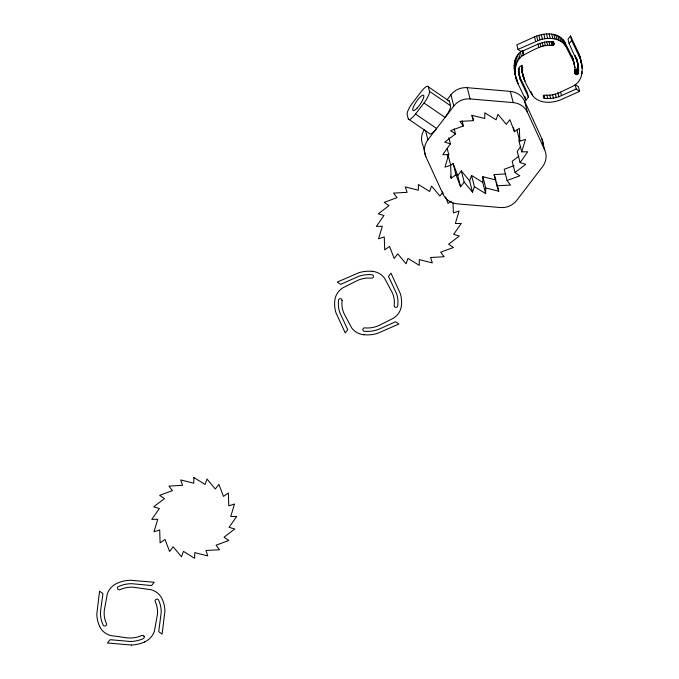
<?xml version="1.0" encoding="UTF-8"?>
<svg xmlns="http://www.w3.org/2000/svg" width="679" height="679" viewBox="0 0 679 679"><rect width="100%" height="100%" fill="white"/><g stroke="black" fill="none" stroke-linecap="round" stroke-linejoin="round"><path stroke-width="1.02" d="M528.406 96.987L520.564 80.521L518.569 72.882L519.418 76.031L527.26 92.497L528.406 96.987L525.902 100.246L518.06 83.78C513.969 73.587 510.65 58.733 521.48 51.239M517.203 81.718C513.57 72.814 514.478 60.015 523.95 54.812C532.786 50.619 541.791 44.127 552.137 45.442C553.249 45.561 554.259 44.542 554.106 43.431C549.837 39.62 541.587 42.904 536.622 44.746L521.319 51.655L517.967 49.363L516.821 44.873L534.203 37.022C543.904 32.702 558.096 31.701 564.614 41.792L572.881 58.267L574.977 67.739L574.875 73.442L576.327 74.639L578.228 73.688L578.61 70.641L578.338 65.591L576.938 59.523M577.854 63.113L569.146 43.694L568 39.204L570.496 35.945L578.338 52.41C582.803 63.003 585.697 78.925 573.602 85.877L557.289 93.727L550.253 95.213L544.804 95.23L543.506 96.647L543.989 98.124L544.999 98.565L553.444 98.234L558.91 96.758L576.225 89.025L579.586 91.317L562.11 99.21C552.545 103.471 538.311 104.498 531.784 94.398C526.836 85.546 521.26 76.099 521.421 65.583L523.288 76.854M99.686 626.522A34.188 32.32 -14.3 0 1 96.8 614.266L99.533 591.205L102.953 593.539L100.831 609.063A30.453 28.79 -14.3 0 0 103.132 625.053A1.782 1.681 -14.3 0 0 105.576 625.8L105.661 625.758A1.782 1.681 -14.3 0 0 106.459 623.551A26.795 25.335 -14.3 0 1 104.371 609.98L107.282 594.083A17.807 16.831 -14.3 0 1 117.111 583.261A34.188 32.32 -14.3 0 1 130.071 580.248L154.167 582.234L151.629 585.553L131.675 583.685A30.453 28.79 -14.3 0 0 118.502 586.52A1.782 1.681 -14.3 0 0 117.645 588.863L117.696 588.939A1.782 1.681 -14.3 0 0 119.988 589.644A26.795 25.335 -14.3 0 1 133.271 587.208L150.933 589.695A17.807 16.831 -14.3 0 1 162.043 598.768A34.188 32.32 -14.3 0 1 164.929 611.024L162.128 634.033L158.708 631.699L161.195 612.611A30.453 28.79 -14.3 0 0 158.58 600.117A1.782 1.681 -14.3 0 0 156.136 599.37L156.051 599.413A1.782 1.681 -14.3 0 0 155.253 601.619A26.795 25.335 -14.3 0 1 157.435 614.444L154.379 631.156A17.807 16.831 -14.3 0 1 144.542 641.978M482.786 182.413L471.557 175.437L474.417 186.666L485.646 193.642L482.786 182.413L482.854 176.701L495.891 179.977L494.1 174.579L505.583 173.943M485.646 193.642L485.714 187.939L482.854 176.701M522.567 70.073L522.448 66.618L520.156 66.152L519.206 67.45L519.002 72.441L520.564 80.521M574.485 69.92C579.874 70.735 576.844 61.568 576.709 58.623M447.198 148.489L448.76 154.617L444.966 167.119L450.686 165.269L448.089 155.058M519.732 137.727L518.858 140.612L521.727 151.85L527.719 151.757L520.089 162.637L525.767 164.318L515.038 172.517L519.842 175.793L507.069 180.495L504.208 169.266L514.037 165.651M521.727 151.85L525.512 139.348L519.791 141.19L516.931 129.961M474.417 186.666L472.499 192.123L469.639 180.886L471.557 175.437M448.836 137.693L450.398 143.821L442.767 154.702L448.76 154.617M520.742 146.384L517.22 151.409L520.089 162.637M415.506 114.055L423.985 103.004A10.686 2.674 -55.7 0 0 429.484 91.342L428.339 86.844A10.686 2.674 -55.7 0 0 421.124 91.767L412.645 102.826A10.686 2.674 -55.7 0 0 407.145 114.488L408.291 118.978L429.4 133.381A10.686 2.674 -55.7 0 0 436.614 128.458L415.506 114.055A10.686 2.674 -55.7 0 1 408.291 118.978M447.308 99.541L450.941 94.805A17.807 16.831 -14.3 0 1 467.237 87.693L510.336 91.376A17.807 16.831 -14.3 0 1 524.578 101.095L541.774 138.567L544.634 149.804A17.807 16.831 -14.3 0 1 542.58 166.627L516.677 200.424A17.807 16.831 -14.3 0 1 500.389 207.536L457.281 203.853A17.807 16.831 -14.3 0 1 443.048 194.135L425.843 156.662L422.983 145.425A17.807 16.831 -14.3 0 1 424.4 129.485M425.843 156.662A17.807 16.831 -14.3 0 1 427.897 139.832L453.801 106.034A17.807 16.831 -14.3 0 1 470.097 98.93L513.197 102.605A17.807 16.831 -14.3 0 1 527.439 112.324L544.634 149.804M442.861 192.14L439.882 196.027L431.555 186.029L429.646 191.486L418.417 184.501L418.349 190.213L405.304 186.937L407.094 192.335L393.523 193.091L396.994 197.657L384.212 202.35L389.025 205.635L378.296 213.834L383.974 215.506L376.344 226.387L382.336 226.302L378.543 238.804L384.272 236.963L384.696 249.864L389.585 246.443L394.176 258.478L397.758 253.81L406.076 263.808L407.994 258.359L419.223 265.336L419.291 259.624L432.328 262.9L430.545 257.502L444.117 256.755L440.646 252.189L453.419 247.487L448.615 244.202L459.344 236.012L453.665 234.331L461.296 223.45L455.303 223.535L459.089 211.033L453.368 212.883L453.046 202.953M461.313 170.887L464.181 182.125L460.6 186.793L457.739 175.555L461.313 170.887L469.639 180.886M569.146 43.694L571.642 40.434L570.496 35.945M581.682 63.453L579.195 54.473M131.59 645.05L107.494 642.996L110.032 639.686L130.215 641.485A30.453 28.79 -14.3 0 0 143.21 638.65A1.782 1.681 -14.3 0 0 144.109 636.401L144.016 636.231M454.149 128.84L455.448 133.95L444.72 142.14L450.398 143.821M518.773 156.238L512.17 161.279L515.038 172.517M450.695 165.226L453.139 163.52L457.739 175.555M455.448 133.95L450.635 130.665L463.418 125.963L459.946 121.397L473.518 120.65L471.727 115.252L484.764 118.519L484.831 112.816L496.06 119.793L497.979 114.344L506.305 124.342L509.878 119.674L514.478 131.709L519.367 128.289L519.791 141.19M450.593 176.133L451.111 178.178L456.008 174.749L453.139 163.52M451.314 201.12L448.055 203.403L445.577 196.918M517.967 49.363L539.924 39.857L538.778 35.367M523.696 76.634L524.825 81.132L522.143 72.356M575.97 58.038L575.283 55.339M574.027 62.757L565.76 46.282C560.43 37.608 548.479 37.175 539.924 39.857M494.1 174.579L496.969 185.817L510.54 185.061L507.069 180.495M485.714 187.939L498.751 191.215L496.408 182.023M428.339 86.844L449.439 101.247L450.584 105.746A10.686 2.674 -55.7 0 1 445.093 117.408L423.985 103.004M429.484 91.342L450.584 105.746M464.181 182.125L472.499 192.123M571.642 40.434L580.341 58.971M456.008 174.749L460.6 186.793M496.969 185.817L498.751 191.215M582.081 65.914L580.935 61.416L581.063 63.079M578.338 52.41L579.484 56.9M581.58 65.702L582.268 68.401M581.572 71.592L582.03 73.391M576.276 57.842L577.133 60.694M577.192 61.102L578.338 65.591M577.447 63.614L578.593 68.112M577.464 66.152L578.61 70.641M577.243 68.681L578.389 73.171M577.082 69.199L578.228 73.688M576.751 69.648L577.897 74.138M576.293 69.979L577.439 74.469M572.881 58.267L574.638 65.218M575.75 70.149L576.895 74.639M572.015 55.882L573.152 60.372M574.061 64.14L574.977 67.739M576.327 74.639L575.181 70.149L576.233 74.631M574.714 70.82L575.631 74.41M574.697 72.203L575.155 74.003M579.586 91.317L578.44 86.827L575.079 84.535L576.225 89.025M564.614 41.792L565.76 46.282M564.113 41.088L565.259 45.578M562.823 39.484L563.969 43.982M561.329 38.058L562.475 42.548M559.657 36.819L560.803 41.309M557.832 35.792L558.978 40.282M555.88 34.985L557.026 39.475M553.835 34.417L554.981 38.907M551.721 34.094L552.867 38.584M553.385 41.368L554.072 44.059M553.147 41.954L553.835 44.644M552.468 41.512L553.385 45.111M551.874 41.792L552.791 45.391M551.221 41.852L552.137 45.442M549.107 33.95L550.253 38.44M548.963 41.725L549.88 45.323M546.485 34.001L547.63 38.499M560.608 92.072L561.525 95.671M546.688 41.792L547.605 45.383M543.871 34.247L545.016 38.745M557.765 92.268L558.91 96.758M544.431 42.039L545.347 45.629M541.273 34.688L542.419 39.187M542.19 42.471L543.107 46.07M555.295 94.025L556.211 97.623M540 43.091L540.917 46.681M552.528 94.636L553.444 98.234M536.622 36.055L537.768 40.553M537.861 43.88L538.778 47.471M549.718 95.001L550.635 98.599M534.509 36.887L535.655 41.377M546.901 95.111L547.817 98.71M544.083 94.967L544.999 98.565M543.769 95.731L544.456 98.421M543.531 96.325L543.989 98.124M543.2 95.9L543.658 97.691M522.805 50.314L523.95 54.812M522.049 50.815L523.195 55.305M531.827 93.312L532.285 95.102M531.097 91.707L531.784 94.398M520.335 52.088L521.48 56.578M522.075 65.099L522.762 67.798M518.798 53.548L519.936 58.038M521.447 67.866L522.592 72.356M521.684 70.132L523.959 79.027M517.449 55.177L518.595 59.667M516.32 56.943L517.466 61.433M518.535 68.146L518.994 69.945M518.315 69.75L519.002 72.441M515.42 58.818L516.566 63.308M524.986 96.656L525.902 100.246M518.332 71.329L519.24 74.928M519.265 75.267L520.411 79.766M514.767 60.779L515.913 65.277M524.578 101.095L527.439 112.324M514.368 62.799L515.514 67.297M514.147 65.294L515.293 69.784M514.13 67.79L515.276 72.288M516.914 79.29L518.06 83.78M514.326 70.276L515.471 74.775M514.716 72.738L516.456 79.647M510.336 91.376L513.197 102.605M513.434 127.627L514.478 131.709M467.237 87.693L470.097 98.93M472.219 115.54L473.518 120.65M462.11 120.862L463.418 125.963M450.941 94.805L453.801 106.034M442.521 192.098L443.048 194.135M425.555 130.64L427.897 139.832M579.942 56.544L580.8 60.601M573.492 60.728L573.831 63.24M450.686 165.269L451.111 178.178M447.86 155.033L447.928 157.019M541.774 138.567A17.807 16.831 -14.3 0 1 543.225 144.924M447.936 100.755A10.686 2.674 -55.7 0 1 449.439 101.247M342.106 300.491A26.337 24.902 -14.3 0 0 344.185 313.825L351.629 327.804A17.501 16.542 -14.3 0 0 364.02 334.798M372.219 271.345A33.594 31.769 -14.3 0 0 359.216 272.576L337.31 282.065L340.663 284.357L358.784 276.294A29.927 28.297 -14.3 0 1 371.948 274.749A1.748 1.655 -14.3 0 1 373.433 276.676L373.416 276.76A1.748 1.655 -14.3 0 1 371.481 278.144A26.337 24.902 -14.3 0 0 358.122 280.172L342.539 288.006A17.501 16.542 -14.3 0 0 334.857 299.991A33.594 31.769 -14.3 0 0 335.799 312.348L345.246 332.948L347.741 329.688L339.755 312.467A29.927 28.297 -14.3 0 1 338.549 300.143A1.748 1.655 -14.3 0 1 340.502 298.658A1.748 1.655 -14.3 0 1 342.012 300.483M372.211 271.286A17.501 16.542 -14.3 0 1 384.603 278.28L392.496 293.073A26.337 24.902 -14.3 0 1 394.176 305.525A1.748 1.655 -14.3 0 0 395.577 307.324L395.67 307.341A1.748 1.655 -14.3 0 0 397.733 305.873A29.927 28.297 -14.3 0 0 396.477 293.396L388.49 276.395L390.985 273.136L400.389 293.795A33.594 31.769 -14.3 0 1 401.374 306.093A17.501 16.542 -14.3 0 1 393.693 318.078L378.865 325.538A26.337 24.902 -14.3 0 1 364.801 327.872A1.748 1.655 -14.3 0 0 362.866 329.256L362.849 329.34A1.748 1.655 -14.3 0 0 364.343 331.267A29.927 28.297 -14.3 0 0 380.868 328.364L395.568 321.727L398.929 324.019L377.032 333.567A33.594 31.769 -14.3 0 1 364.012 334.739M141.724 635.527A26.795 25.335 -14.3 0 1 127.406 637.878L110.719 635.544A17.807 16.831 -14.3 0 1 99.618 626.471M144.61 641.961A34.188 32.32 -14.3 0 1 131.658 645.042M141.767 635.603A1.782 1.681 -14.3 0 1 144.109 636.401M193.838 477.498L193.77 483.202L180.733 479.934L182.515 485.332L168.944 486.079L172.415 490.645L159.641 495.347L164.445 498.632L153.717 506.823L159.395 508.503L151.765 519.384L157.757 519.291L153.972 531.801L159.692 529.951L160.117 542.861L165.005 539.432L169.606 551.475L173.179 546.807L181.505 556.805L183.423 551.348L194.652 558.325L194.72 552.621L207.757 555.897L205.966 550.491L219.538 549.744L216.066 545.178L228.848 540.476L224.036 537.191L234.764 529L229.086 527.32L236.716 516.439L230.724 516.532L234.518 504.022L228.798 505.872L228.373 492.971L223.476 496.391L218.884 484.348L215.302 489.024L206.985 479.018L205.066 484.475L193.838 477.498M417.178 108.063A9.26 2.317 -55.7 0 0 423.594 95.315A9.26 2.317 -55.7 0 0 414.173 105.355A9.26 2.317 -55.7 0 0 417.178 108.063"/></g></svg>
